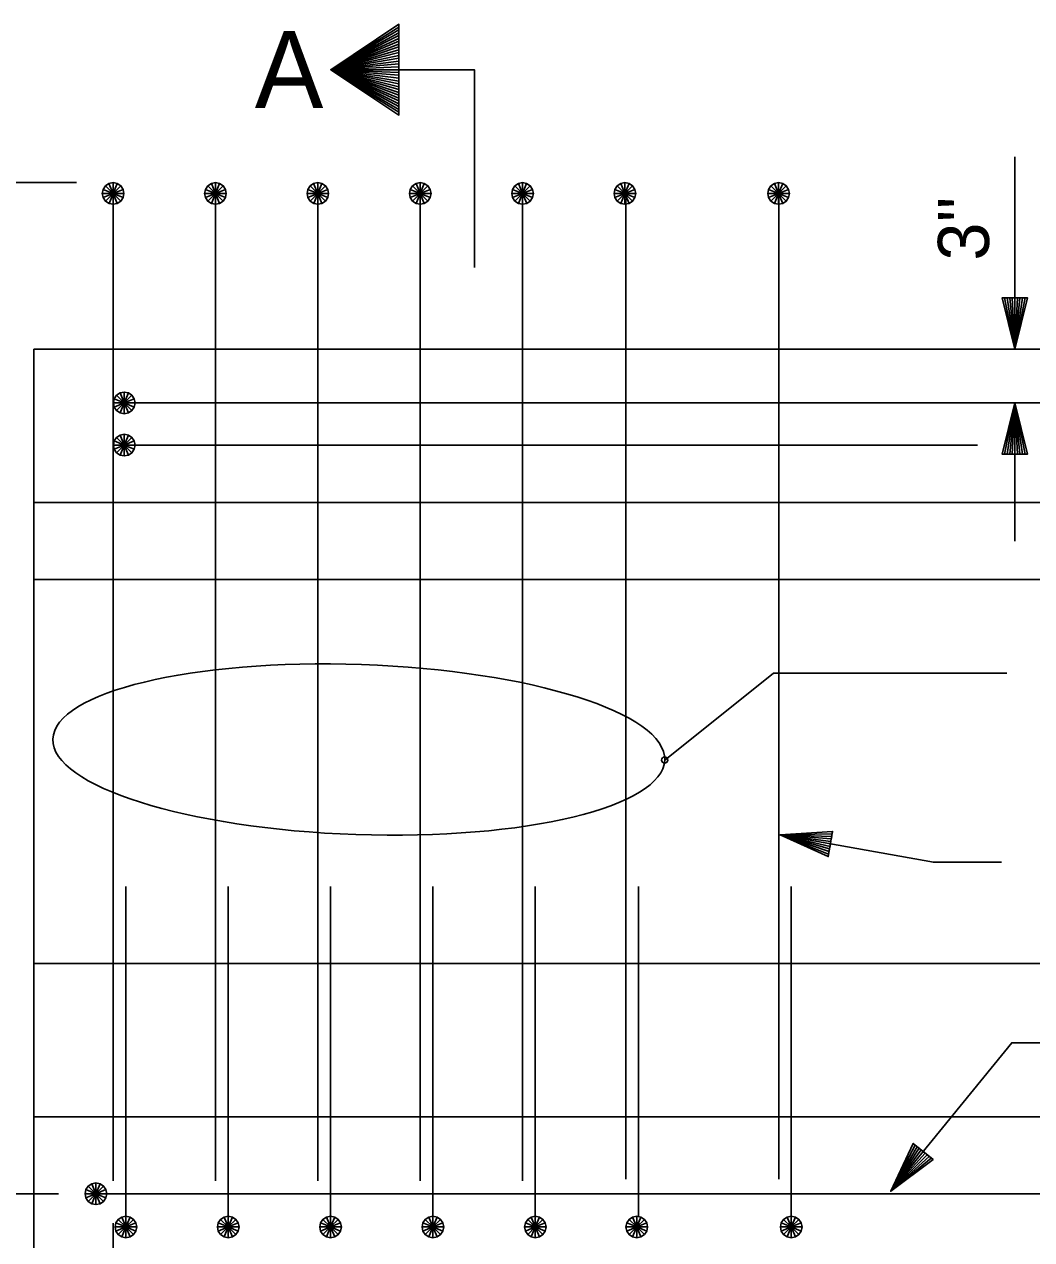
# Model space of a CAD drawing. Extents: x -25.6 to 34.8, y -0.7 to 26.3.
# Drawn here: x 3.354 to 5.814, y 4.714 to 7.682 of the extents above; entities that cross this region are included whole.
import ezdxf

# ---------------------------------------------------------------- set-up
doc = ezdxf.new("R2010")
doc.units = 0
for name, color, linetype in [('Dimension Lines', 7, 'Continuous'), ('Rebar Lines', 7, 'Continuous'), ('Sup Concrete Girder Lines', 7, 'Continuous'), ('Text', 7, 'Continuous')]:
    doc.layers.add(name, color=color, linetype=linetype)

msp = doc.modelspace()

# ---------------------------------------------------------------- linework, layer by layer
at = {"layer": 'Dimension Lines'}
for p, q in [((5.7728, 6.8891), (5.7728, 7.3585)), ((3.4811, 7.2954), (2.7949, 7.2954)), ((3.693, 6.8891), (3.4099, 6.8891)), ((5.7728, 6.4202), (5.7728, 6.7575)), ((3.4371, 4.8266), (2.7949, 4.8266)), ((3.5706, 4.7546), (3.5706, 4.0198))]:
    msp.add_line(p, q, dxfattribs=at)
for points in [[(4.2684, 7.6821), (4.1022, 7.5713), (4.2684, 7.6753), (4.2684, 7.6684), (4.1022, 7.5713), (4.2684, 7.6614), (4.2684, 7.6545), (4.1022, 7.5713), (4.2684, 7.6475), (4.2684, 7.6407), (4.1022, 7.5713), (4.2684, 7.6337), (4.2684, 7.6268), (4.1022, 7.5713), (4.2684, 7.6198), (4.2684, 7.6129), (4.1022, 7.5713), (4.2684, 7.606), (4.2684, 7.5991), (4.1022, 7.5713), (4.2684, 7.5921), (4.2684, 7.5852), (4.1022, 7.5713), (4.2684, 7.5783), (4.2684, 7.5644), (4.1022, 7.5713), (4.2684, 7.5575), (4.2684, 7.5506), (4.1022, 7.5713), (4.2684, 7.5436), (4.2684, 7.5367), (4.1022, 7.5713), (4.2684, 7.5298), (4.2684, 7.5229), (4.1022, 7.5713), (4.2684, 7.5159), (4.2684, 7.509), (4.1022, 7.5713), (4.2684, 7.502), (4.2684, 7.4951), (4.1022, 7.5713), (4.2684, 7.4882), (4.2684, 7.4812), (4.1022, 7.5713), (4.2684, 7.4743), (4.2684, 7.4674), (4.1022, 7.5713), (4.2684, 7.4606), (4.2684, 7.6821), (4.1022, 7.5713), (4.2684, 7.6753)], [(4.4531, 7.0879), (4.4531, 7.5713), (4.1022, 7.5713)], [(5.7728, 7.0141), (5.779, 7.0141), (5.7728, 6.8891), (5.7853, 7.0141), (5.7915, 7.0141), (5.7728, 6.8891), (5.7978, 7.0141), (5.804, 7.0141), (5.7728, 6.8891), (5.7415, 7.0141), (5.7478, 7.0141), (5.7728, 6.8891), (5.754, 7.0141), (5.7603, 7.0141), (5.7728, 6.8891), (5.7665, 7.0141), (5.804, 7.0141), (5.7415, 7.0141), (5.7728, 6.8891), (5.804, 7.0141)], [(5.7728, 6.6325), (5.7665, 6.6325), (5.7728, 6.7575), (5.7603, 6.6325), (5.754, 6.6325), (5.7728, 6.7575), (5.7478, 6.6325), (5.7415, 6.6325), (5.7728, 6.7575), (5.804, 6.6325), (5.7978, 6.6325), (5.7728, 6.7575), (5.7915, 6.6325), (5.7853, 6.6325), (5.7728, 6.7575), (5.779, 6.6325), (5.7415, 6.6325), (5.804, 6.6325), (5.7728, 6.7575), (5.7415, 6.6325)], [(4.9176, 5.8855), (5.1836, 6.0975), (5.7534, 6.0975)], [(5.3224, 5.6807), (5.3214, 5.6746), (5.1994, 5.7026), (5.3203, 5.6684), (5.3192, 5.6623), (5.1994, 5.7026), (5.3181, 5.6561), (5.317, 5.6499), (5.1994, 5.7026), (5.3279, 5.7115), (5.3268, 5.7054), (5.1994, 5.7026), (5.3257, 5.6992), (5.3246, 5.693), (5.1994, 5.7026), (5.3235, 5.6869), (5.317, 5.6499), (5.3279, 5.7115), (5.1994, 5.7026), (5.317, 5.6499)], [(5.1994, 5.7026), (5.574, 5.636), (5.7403, 5.636)], [(5.4699, 4.8327), (5.7654, 5.1954), (5.8829, 5.1954)], [(5.5489, 4.9296), (5.5538, 4.9257), (5.4699, 4.8327), (5.5586, 4.9217), (5.5634, 4.9178), (5.4699, 4.8327), (5.5683, 4.9138), (5.5731, 4.9099), (5.4699, 4.8327), (5.5246, 4.9494), (5.5295, 4.9454), (5.4699, 4.8327), (5.5344, 4.9414), (5.5392, 4.9375), (5.4699, 4.8327), (5.5441, 4.9336), (5.5731, 4.9099), (5.5246, 4.9494), (5.4699, 4.8327), (5.5731, 4.9099)]]:
    msp.add_lwpolyline(points, dxfattribs=at)
msp.add_circle((4.9176, 5.8855), 0.00771, dxfattribs=at)
msp.add_ellipse((4.1704, 5.9112), major_axis=(0.7472, -0.0257), ratio=0.277702, dxfattribs=at)
at = {"layer": 'Rebar Lines'}
for p, q in [((3.5705, 5.5945), (3.5705, 7.2954)), ((3.8205, 6.9619), (3.8205, 7.2954)), ((4.0705, 5.9263), (4.0705, 7.2954)), ((4.3205, 6.9619), (4.3205, 7.2954)), ((4.5705, 4.8579), (4.5705, 7.2954)), ((4.8229, 7.2569), (4.8229, 4.8624)), ((5.1961, 7.2569), (5.1961, 4.8624)), ((3.8205, 6.2058), (3.8205, 6.9619)), ((4.3205, 6.2058), (4.3205, 6.9619)), ((3.6242, 6.7575), (5.044, 6.7575)), ((5.044, 6.7575), (6.5022, 6.7575)), ((3.6242, 6.6547), (5.2131, 6.6547)), ((5.2131, 6.6547), (5.6819, 6.6547)), ((3.8205, 4.8579), (3.8205, 6.2058)), ((4.3205, 4.8579), (4.3205, 6.2058)), ((4.0705, 4.8579), (4.0705, 5.9263)), ((3.5705, 4.8579), (3.5705, 5.5945)), ((3.6018, 4.7718), (3.6018, 5.5766)), ((3.8518, 4.7718), (3.8518, 5.5766)), ((4.1017, 4.7718), (4.1017, 5.5766)), ((4.3517, 4.7718), (4.3517, 5.5766)), ((4.6017, 4.7718), (4.6017, 5.5766)), ((4.8535, 4.7718), (4.8535, 5.5766)), ((5.2267, 4.7718), (5.2267, 5.5766)), ((3.5022, 4.8266), (5.037, 4.8266)), ((4.9936, 4.8266), (6.1342, 4.8266))]:
    msp.add_line(p, q, dxfattribs=at)
for points in [[(3.5705, 7.2954), (3.5806, 7.2934), (3.5892, 7.2877), (3.5949, 7.2791), (3.5969, 7.269), (3.5949, 7.2589), (3.5892, 7.2503), (3.5807, 7.2446), (3.5705, 7.2426), (3.5605, 7.2446), (3.5519, 7.2503), (3.5461, 7.2589), (3.5441, 7.269), (3.5461, 7.2791), (3.5518, 7.2876), (3.5604, 7.2934), (3.5705, 7.2954), (3.5705, 7.269), (3.5705, 7.2426), (3.5807, 7.2446), (3.5705, 7.269), (3.5892, 7.2503), (3.5949, 7.2589), (3.5705, 7.269), (3.5969, 7.269), (3.5949, 7.2791), (3.5705, 7.269), (3.5892, 7.2877), (3.5806, 7.2934), (3.5705, 7.269), (3.5604, 7.2934), (3.5518, 7.2876), (3.5705, 7.269), (3.5461, 7.2791), (3.5441, 7.269), (3.5705, 7.269), (3.5461, 7.2589), (3.5519, 7.2503), (3.5705, 7.269), (3.5605, 7.2446)], [(3.8205, 7.2954), (3.8306, 7.2934), (3.8392, 7.2877), (3.8449, 7.2791), (3.8469, 7.269), (3.8449, 7.2589), (3.8392, 7.2503), (3.8306, 7.2446), (3.8205, 7.2426), (3.8104, 7.2446), (3.8018, 7.2503), (3.7961, 7.2589), (3.7941, 7.269), (3.7961, 7.2791), (3.8018, 7.2876), (3.8104, 7.2934), (3.8205, 7.2954), (3.8205, 7.269), (3.8205, 7.2426), (3.8306, 7.2446), (3.8205, 7.269), (3.8392, 7.2503), (3.8449, 7.2589), (3.8205, 7.269), (3.8469, 7.269), (3.8449, 7.2791), (3.8205, 7.269), (3.8392, 7.2877), (3.8306, 7.2934), (3.8205, 7.269), (3.8104, 7.2934), (3.8018, 7.2876), (3.8205, 7.269), (3.7961, 7.2791), (3.7941, 7.269), (3.8205, 7.269), (3.7961, 7.2589), (3.8018, 7.2503), (3.8205, 7.269), (3.8104, 7.2446)], [(4.0705, 7.2954), (4.0806, 7.2934), (4.0892, 7.2877), (4.0949, 7.2791), (4.0969, 7.269), (4.0949, 7.2589), (4.0892, 7.2503), (4.0806, 7.2446), (4.0705, 7.2426), (4.0604, 7.2446), (4.0518, 7.2503), (4.0461, 7.2589), (4.0441, 7.269), (4.0461, 7.2791), (4.0518, 7.2876), (4.0603, 7.2934), (4.0705, 7.2954), (4.0705, 7.269), (4.0705, 7.2426), (4.0806, 7.2446), (4.0705, 7.269), (4.0892, 7.2503), (4.0949, 7.2589), (4.0705, 7.269), (4.0969, 7.269), (4.0949, 7.2791), (4.0705, 7.269), (4.0892, 7.2877), (4.0806, 7.2934), (4.0705, 7.269), (4.0603, 7.2934), (4.0518, 7.2876), (4.0705, 7.269), (4.0461, 7.2791), (4.0441, 7.269), (4.0705, 7.269), (4.0461, 7.2589), (4.0518, 7.2503), (4.0705, 7.269), (4.0604, 7.2446)], [(4.3205, 7.2954), (4.3305, 7.2934), (4.3391, 7.2877), (4.3448, 7.2791), (4.3469, 7.269), (4.3448, 7.2589), (4.3391, 7.2503), (4.3306, 7.2446), (4.3205, 7.2426), (4.3104, 7.2446), (4.3018, 7.2503), (4.296, 7.2589), (4.294, 7.269), (4.296, 7.2791), (4.3017, 7.2876), (4.3103, 7.2934), (4.3205, 7.2954), (4.3205, 7.269), (4.3205, 7.2426), (4.3306, 7.2446), (4.3205, 7.269), (4.3391, 7.2503), (4.3448, 7.2589), (4.3205, 7.269), (4.3469, 7.269), (4.3448, 7.2791), (4.3205, 7.269), (4.3391, 7.2877), (4.3305, 7.2934), (4.3205, 7.269), (4.3103, 7.2934), (4.3017, 7.2876), (4.3205, 7.269), (4.296, 7.2791), (4.294, 7.269), (4.3205, 7.269), (4.296, 7.2589), (4.3018, 7.2503), (4.3205, 7.269), (4.3104, 7.2446)], [(4.5705, 7.2954), (4.5805, 7.2934), (4.5891, 7.2877), (4.5948, 7.2791), (4.5969, 7.269), (4.5948, 7.2589), (4.5891, 7.2503), (4.5806, 7.2446), (4.5705, 7.2426), (4.5604, 7.2446), (4.5518, 7.2503), (4.546, 7.2589), (4.544, 7.269), (4.546, 7.2791), (4.5517, 7.2876), (4.5603, 7.2934), (4.5705, 7.2954), (4.5705, 7.269), (4.5705, 7.2426), (4.5806, 7.2446), (4.5705, 7.269), (4.5891, 7.2503), (4.5948, 7.2589), (4.5705, 7.269), (4.5969, 7.269), (4.5948, 7.2791), (4.5705, 7.269), (4.5891, 7.2877), (4.5805, 7.2934), (4.5705, 7.269), (4.5603, 7.2934), (4.5517, 7.2876), (4.5705, 7.269), (4.546, 7.2791), (4.544, 7.269), (4.5705, 7.269), (4.546, 7.2589), (4.5518, 7.2503), (4.5705, 7.269), (4.5604, 7.2446)], [(4.8204, 7.2954), (4.8305, 7.2934), (4.8391, 7.2877), (4.8448, 7.2791), (4.8468, 7.269), (4.8448, 7.2589), (4.8391, 7.2503), (4.8305, 7.2446), (4.8204, 7.2426), (4.8103, 7.2446), (4.8017, 7.2503), (4.796, 7.2589), (4.794, 7.269), (4.796, 7.2791), (4.8017, 7.2876), (4.8103, 7.2934), (4.8204, 7.2954), (4.8204, 7.269), (4.8204, 7.2426), (4.8305, 7.2446), (4.8204, 7.269), (4.8391, 7.2503), (4.8448, 7.2589), (4.8204, 7.269), (4.8468, 7.269), (4.8448, 7.2791), (4.8204, 7.269), (4.8391, 7.2877), (4.8305, 7.2934), (4.8204, 7.269), (4.8103, 7.2934), (4.8017, 7.2876), (4.8204, 7.269), (4.796, 7.2791), (4.794, 7.269), (4.8204, 7.269), (4.796, 7.2589), (4.8017, 7.2503), (4.8204, 7.269), (4.8103, 7.2446)], [(5.1958, 7.2954), (5.2059, 7.2934), (5.2145, 7.2877), (5.2203, 7.2791), (5.2222, 7.269), (5.2203, 7.2589), (5.2145, 7.2503), (5.2059, 7.2446), (5.1958, 7.2426), (5.1857, 7.2446), (5.1771, 7.2503), (5.1714, 7.2589), (5.1694, 7.269), (5.1714, 7.2791), (5.1771, 7.2876), (5.1857, 7.2934), (5.1958, 7.2954), (5.1958, 7.269), (5.1958, 7.2426), (5.2059, 7.2446), (5.1958, 7.269), (5.2145, 7.2503), (5.2203, 7.2589), (5.1958, 7.269), (5.2222, 7.269), (5.2203, 7.2791), (5.1958, 7.269), (5.2145, 7.2877), (5.2059, 7.2934), (5.1958, 7.269), (5.1857, 7.2934), (5.1771, 7.2876), (5.1958, 7.269), (5.1714, 7.2791), (5.1694, 7.269), (5.1958, 7.269), (5.1714, 7.2589), (5.1771, 7.2503), (5.1958, 7.269), (5.1857, 7.2446)], [(3.5978, 6.7839), (3.6079, 6.782), (3.6165, 6.7762), (3.6222, 6.7676), (3.6242, 6.7575), (3.6222, 6.7474), (3.6165, 6.7388), (3.6079, 6.7332), (3.5978, 6.7311), (3.5877, 6.7332), (3.5791, 6.7388), (3.5734, 6.7474), (3.5714, 6.7575), (3.5734, 6.7676), (3.5791, 6.7762), (3.5876, 6.782), (3.5978, 6.7839), (3.5978, 6.7575), (3.5978, 6.7311), (3.6079, 6.7332), (3.5978, 6.7575), (3.6165, 6.7388), (3.6222, 6.7474), (3.5978, 6.7575), (3.6242, 6.7575), (3.6222, 6.7676), (3.5978, 6.7575), (3.6165, 6.7762), (3.6079, 6.782), (3.5978, 6.7575), (3.5876, 6.782), (3.5791, 6.7762), (3.5978, 6.7575), (3.5734, 6.7676), (3.5714, 6.7575), (3.5978, 6.7575), (3.5734, 6.7474), (3.5791, 6.7388), (3.5978, 6.7575), (3.5877, 6.7332)], [(3.5978, 6.6811), (3.6079, 6.6792), (3.6165, 6.6734), (3.6222, 6.6648), (3.6242, 6.6547), (3.6222, 6.6446), (3.6165, 6.636), (3.6079, 6.6304), (3.5978, 6.6283), (3.5877, 6.6304), (3.5791, 6.636), (3.5734, 6.6446), (3.5714, 6.6547), (3.5734, 6.6648), (3.5791, 6.6734), (3.5876, 6.6792), (3.5978, 6.6811), (3.5978, 6.6547), (3.5978, 6.6283), (3.6079, 6.6304), (3.5978, 6.6547), (3.6165, 6.636), (3.6222, 6.6446), (3.5978, 6.6547), (3.6242, 6.6547), (3.6222, 6.6648), (3.5978, 6.6547), (3.6165, 6.6734), (3.6079, 6.6792), (3.5978, 6.6547), (3.5876, 6.6792), (3.5791, 6.6734), (3.5978, 6.6547), (3.5734, 6.6648), (3.5714, 6.6547), (3.5978, 6.6547), (3.5734, 6.6446), (3.5791, 6.636), (3.5978, 6.6547), (3.5877, 6.6304)], [(3.5286, 4.853), (3.5387, 4.851), (3.5473, 4.8453), (3.553, 4.8367), (3.555, 4.8266), (3.553, 4.8165), (3.5473, 4.8079), (3.5388, 4.8022), (3.5286, 4.8002), (3.5185, 4.8022), (3.5099, 4.8079), (3.5042, 4.8165), (3.5022, 4.8266), (3.5042, 4.8367), (3.5099, 4.8453), (3.5184, 4.851), (3.5286, 4.853), (3.5286, 4.8266), (3.5286, 4.8002), (3.5388, 4.8022), (3.5286, 4.8266), (3.5473, 4.8079), (3.553, 4.8165), (3.5286, 4.8266), (3.555, 4.8266), (3.553, 4.8367), (3.5286, 4.8266), (3.5473, 4.8453), (3.5387, 4.851), (3.5286, 4.8266), (3.5184, 4.851), (3.5099, 4.8453), (3.5286, 4.8266), (3.5042, 4.8367), (3.5022, 4.8266), (3.5286, 4.8266), (3.5042, 4.8165), (3.5099, 4.8079), (3.5286, 4.8266), (3.5185, 4.8022)], [(3.6018, 4.7718), (3.6119, 4.7698), (3.6205, 4.7641), (3.6263, 4.7555), (3.6282, 4.7454), (3.6263, 4.7353), (3.6205, 4.7267), (3.6119, 4.721), (3.6018, 4.719), (3.5917, 4.721), (3.5831, 4.7267), (3.5774, 4.7353), (3.5754, 4.7454), (3.5774, 4.7555), (3.5831, 4.7641), (3.5917, 4.7698), (3.6018, 4.7718), (3.6018, 4.7454), (3.6018, 4.719), (3.6119, 4.721), (3.6018, 4.7454), (3.6205, 4.7267), (3.6263, 4.7353), (3.6018, 4.7454), (3.6282, 4.7454), (3.6263, 4.7555), (3.6018, 4.7454), (3.6205, 4.7641), (3.6119, 4.7698), (3.6018, 4.7454), (3.5917, 4.7698), (3.5831, 4.7641), (3.6018, 4.7454), (3.5774, 4.7555), (3.5754, 4.7454), (3.6018, 4.7454), (3.5774, 4.7353), (3.5831, 4.7267), (3.6018, 4.7454), (3.5917, 4.721)], [(3.8518, 4.7718), (3.8619, 4.7698), (3.8705, 4.7641), (3.8762, 4.7555), (3.8782, 4.7454), (3.8762, 4.7353), (3.8705, 4.7267), (3.8619, 4.721), (3.8518, 4.719), (3.8417, 4.721), (3.8331, 4.7267), (3.8273, 4.7353), (3.8253, 4.7454), (3.8273, 4.7555), (3.8331, 4.7641), (3.8416, 4.7698), (3.8518, 4.7718), (3.8518, 4.7454), (3.8518, 4.719), (3.8619, 4.721), (3.8518, 4.7454), (3.8705, 4.7267), (3.8762, 4.7353), (3.8518, 4.7454), (3.8782, 4.7454), (3.8762, 4.7555), (3.8518, 4.7454), (3.8705, 4.7641), (3.8619, 4.7698), (3.8518, 4.7454), (3.8416, 4.7698), (3.8331, 4.7641), (3.8518, 4.7454), (3.8273, 4.7555), (3.8253, 4.7454), (3.8518, 4.7454), (3.8273, 4.7353), (3.8331, 4.7267), (3.8518, 4.7454), (3.8417, 4.721)], [(4.1017, 4.7718), (4.1118, 4.7698), (4.1204, 4.7641), (4.1261, 4.7555), (4.1281, 4.7454), (4.1261, 4.7353), (4.1204, 4.7267), (4.1119, 4.721), (4.1017, 4.719), (4.0917, 4.721), (4.0831, 4.7267), (4.0773, 4.7353), (4.0753, 4.7454), (4.0773, 4.7555), (4.083, 4.7641), (4.0916, 4.7698), (4.1017, 4.7718), (4.1017, 4.7454), (4.1017, 4.719), (4.1119, 4.721), (4.1017, 4.7454), (4.1204, 4.7267), (4.1261, 4.7353), (4.1017, 4.7454), (4.1281, 4.7454), (4.1261, 4.7555), (4.1017, 4.7454), (4.1204, 4.7641), (4.1118, 4.7698), (4.1017, 4.7454), (4.0916, 4.7698), (4.083, 4.7641), (4.1017, 4.7454), (4.0773, 4.7555), (4.0753, 4.7454), (4.1017, 4.7454), (4.0773, 4.7353), (4.0831, 4.7267), (4.1017, 4.7454), (4.0917, 4.721)], [(4.3517, 4.7718), (4.3618, 4.7698), (4.3704, 4.7641), (4.3761, 4.7555), (4.3781, 4.7454), (4.3761, 4.7353), (4.3704, 4.7267), (4.3618, 4.721), (4.3517, 4.719), (4.3416, 4.721), (4.333, 4.7267), (4.3273, 4.7353), (4.3253, 4.7454), (4.3273, 4.7555), (4.333, 4.7641), (4.3416, 4.7698), (4.3517, 4.7718), (4.3517, 4.7454), (4.3517, 4.719), (4.3618, 4.721), (4.3517, 4.7454), (4.3704, 4.7267), (4.3761, 4.7353), (4.3517, 4.7454), (4.3781, 4.7454), (4.3761, 4.7555), (4.3517, 4.7454), (4.3704, 4.7641), (4.3618, 4.7698), (4.3517, 4.7454), (4.3416, 4.7698), (4.333, 4.7641), (4.3517, 4.7454), (4.3273, 4.7555), (4.3253, 4.7454), (4.3517, 4.7454), (4.3273, 4.7353), (4.333, 4.7267), (4.3517, 4.7454), (4.3416, 4.721)], [(4.6017, 4.7718), (4.6118, 4.7698), (4.6204, 4.7641), (4.6261, 4.7555), (4.6281, 4.7454), (4.6261, 4.7353), (4.6204, 4.7267), (4.6118, 4.721), (4.6017, 4.719), (4.5916, 4.721), (4.583, 4.7267), (4.5773, 4.7353), (4.5753, 4.7454), (4.5773, 4.7555), (4.583, 4.7641), (4.5916, 4.7698), (4.6017, 4.7718), (4.6017, 4.7454), (4.6017, 4.719), (4.6118, 4.721), (4.6017, 4.7454), (4.6204, 4.7267), (4.6261, 4.7353), (4.6017, 4.7454), (4.6281, 4.7454), (4.6261, 4.7555), (4.6017, 4.7454), (4.6204, 4.7641), (4.6118, 4.7698), (4.6017, 4.7454), (4.5916, 4.7698), (4.583, 4.7641), (4.6017, 4.7454), (4.5773, 4.7555), (4.5753, 4.7454), (4.6017, 4.7454), (4.5773, 4.7353), (4.583, 4.7267), (4.6017, 4.7454), (4.5916, 4.721)], [(4.8495, 4.7718), (4.8596, 4.7698), (4.8682, 4.7641), (4.8739, 4.7555), (4.8759, 4.7454), (4.8739, 4.7353), (4.8682, 4.7267), (4.8596, 4.721), (4.8495, 4.719), (4.8394, 4.721), (4.8308, 4.7267), (4.8251, 4.7353), (4.8231, 4.7454), (4.8251, 4.7555), (4.8308, 4.7641), (4.8394, 4.7698), (4.8495, 4.7718), (4.8495, 4.7454), (4.8495, 4.719), (4.8596, 4.721), (4.8495, 4.7454), (4.8682, 4.7267), (4.8739, 4.7353), (4.8495, 4.7454), (4.8759, 4.7454), (4.8739, 4.7555), (4.8495, 4.7454), (4.8682, 4.7641), (4.8596, 4.7698), (4.8495, 4.7454), (4.8394, 4.7698), (4.8308, 4.7641), (4.8495, 4.7454), (4.8251, 4.7555), (4.8231, 4.7454), (4.8495, 4.7454), (4.8251, 4.7353), (4.8308, 4.7267), (4.8495, 4.7454), (4.8394, 4.721)], [(5.2268, 4.7718), (5.2369, 4.7698), (5.2455, 4.7641), (5.2512, 4.7555), (5.2532, 4.7454), (5.2512, 4.7353), (5.2455, 4.7267), (5.2369, 4.721), (5.2268, 4.719), (5.2167, 4.721), (5.2081, 4.7267), (5.2024, 4.7353), (5.2004, 4.7454), (5.2024, 4.7555), (5.2081, 4.7641), (5.2167, 4.7698), (5.2268, 4.7718), (5.2268, 4.7454), (5.2268, 4.719), (5.2369, 4.721), (5.2268, 4.7454), (5.2455, 4.7267), (5.2512, 4.7353), (5.2268, 4.7454), (5.2532, 4.7454), (5.2512, 4.7555), (5.2268, 4.7454), (5.2455, 4.7641), (5.2369, 4.7698), (5.2268, 4.7454), (5.2167, 4.7698), (5.2081, 4.7641), (5.2268, 4.7454), (5.2024, 4.7555), (5.2004, 4.7454), (5.2268, 4.7454), (5.2024, 4.7353), (5.2081, 4.7267), (5.2268, 4.7454), (5.2167, 4.721)]]:
    msp.add_lwpolyline(points, dxfattribs=at)
at = {"layer": 'Sup Concrete Girder Lines'}
for p, q in [((3.3771, 6.3266), (3.3771, 6.8891)), ((3.3771, 6.5141), (6.001, 6.5141)), ((3.3771, 5.3891), (3.3771, 6.3266)), ((3.3771, 6.3266), (13.286, 6.3266)), ((10.8928, 6.3266), (3.3771, 6.3266)), ((3.3771, 5.0141), (3.3771, 5.3891)), ((3.3771, 5.3891), (13.286, 5.3891)), ((3.3771, 4.6391), (3.3771, 5.0141)), ((3.3771, 5.0141), (13.286, 5.0141))]:
    msp.add_line(p, q, dxfattribs=at)
msp.add_lwpolyline([(3.3771, 6.8891), (6.0331, 6.8891)], dxfattribs=at)

# ---------------------------------------------------------------- texts
at = {"layer": 'Text'}
msp.add_text('A', height=0.188, dxfattribs=at).set_placement((3.9164, 7.4774))
msp.add_text("3''", height=0.125, rotation=90, dxfattribs=at).set_placement((5.7098, 7.1051))

doc.saveas('drawing.dxf')
